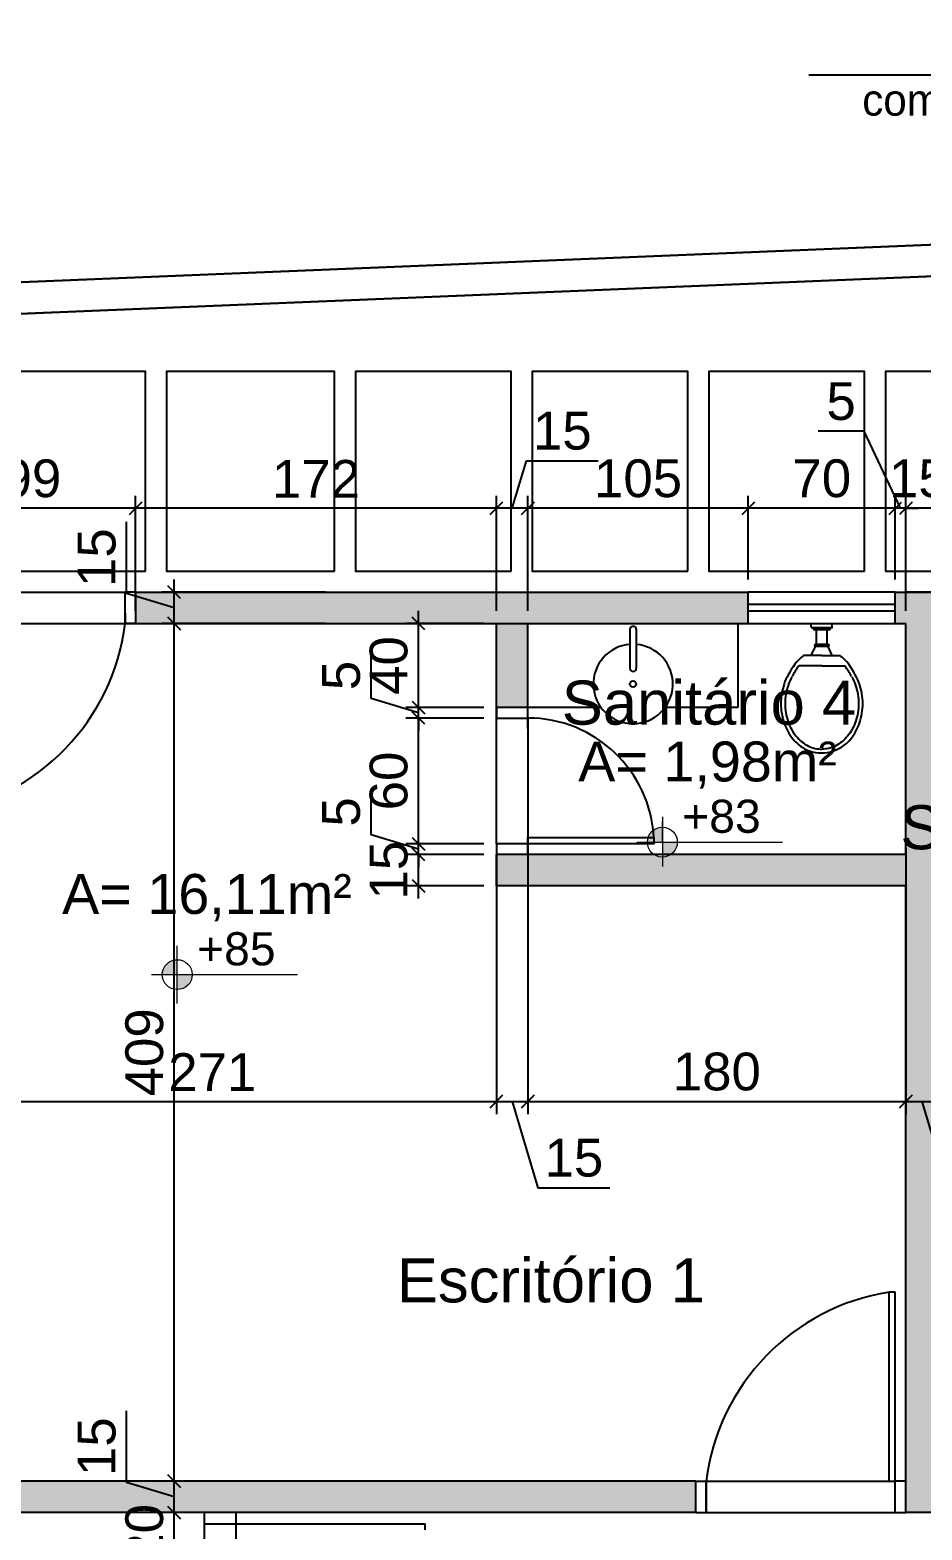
# Model space of a CAD drawing. Extents: x -165 to 197, y 154 to 653.
# Drawn here: x 108.29 to 112.54, y 461.14 to 468.29 of the extents above; entities that cross this region are included whole.
import ezdxf
from ezdxf.enums import TextEntityAlignment as Align

# ---------------------------------------------------------------- set-up
doc = ezdxf.new("R2010")
doc.units = 0
doc.header["$MEASUREMENT"] = 0
doc.header["$PDMODE"] = 3
doc.header["$PDSIZE"] = 0.1
doc.layers.get('0').update_dxf_attribs({"linetype": 'CONTINUOUS'})
doc.layers.get('DEFPOINTS').update_dxf_attribs({"linetype": 'CONTINUOUS'})
for name, color, linetype, lineweight in [('AIT-PAREDE', 4, 'CONTINUOUS', 30), ('construir', 1, 'CONTINUOUS', 25), ('COTA de NIVEL', 12, 'CONTINUOUS', 20), ('FININHA', 251, 'CONTINUOUS', 25), ('TEXTO-190', 190, 'CONTINUOUS', 20)]:
    doc.layers.add(name, color=color, linetype=linetype, lineweight=lineweight)
for name, color, linetype in [('COTA MODIF', 172, 'CONTINUOUS'), ('TELHAS', 1, 'CONTINUOUS'), ('TEXTO', 190, 'CONTINUOUS'), ('TXT-LAYOUT', 192, 'CONTINUOUS')]:
    doc.layers.add(name, color=color, linetype=linetype)
doc.styles.add('ARIAL', font='ARIAL.TTF', dxfattribs={"height": 0.18})
doc.styles.add('cota25', font='ARIAL.TTF', dxfattribs={"height": 0.06})
doc.styles.add('PLANTA', font='stylu.ttf', dxfattribs={"height": 0.22})
doc.dimstyles.new('Copy of ISO-25', dxfattribs={"dimtxt": 0.18, "dimasz": 0.06, "dimexe": 0.06, "dimexo": 0.06, "dimgap": 0.05, "dimtad": 1, "dimdec": 0, "dimlfac": 100, "dimdsep": 46, "dimtxsty": 'ARIAL', "dimblk1": 'OBLIQUE', "dimblk2": 'OBLIQUE', "dimsah": 1, "dimcen": 2.5, "dimdle": 0.06, "dimclrd": 256, "dimclre": 256, "dimclrt": 256, "dimadec": 0, "dimazin": 0, "dimtfac": 1, "dimtdec": 0, "dimtmove": 1, "dimatfit": 3, "dimldrblk": 'OBLIQUE', "dimfxl": 0, "dimtolj": 1, "dimtzin": 0, "dimlwd": -1, "dimlwe": -1, "dimarcsym": 0})

# ---------------------------------------------------------------- blocks, each defined once
blk = doc.blocks.new('_OBLIQUE')
at = {"color": 0, "linetype": 'ByBlock'}
blk.add_line((-0.5, -0.5), (0.5, 0.5), dxfattribs=at)
blk = doc.blocks.new('*D382')
at = {"layer": 'COTA MODIF'}
for p, q in [((110.5095, 464.393), (110.5095, 463.1253)), ((107.7438, 463.1853), (110.5695, 463.1853))]:
    blk.add_line(p, q, dxfattribs=at)
at = {"layer": 'DEFPOINTS', "color": 0}
for p in [(110.5095, 464.453), (107.8038, 463.1853), (110.5095, 463.1853)]:
    blk.add_point(p, dxfattribs=at)
at = {"layer": 'COTA MODIF', "xscale": 0.06, "yscale": 0.06, "zscale": 0.06, "rotation": 180}
blk.add_blockref('_OBLIQUE', (107.8038, 463.1853), dxfattribs=at)
at = {"layer": 'COTA MODIF', "xscale": 0.06, "yscale": 0.06, "zscale": 0.06}
blk.add_blockref('_OBLIQUE', (110.5095, 463.1853), dxfattribs=at)
at = {"layer": 'COTA MODIF', "insert": (109.1566, 463.3257), "char_height": 0.18, "attachment_point": 5, "style": 'ARIAL'}
blk.add_mtext('\\A1;271', dxfattribs=at)
blk = doc.blocks.new('*D383')
at = {"layer": 'COTA MODIF'}
for p, q in [((110.6595, 464.543), (110.6595, 463.1253)), ((110.5095, 464.393), (110.5095, 463.1253)), ((110.4495, 463.1853), (110.7195, 463.1853)), ((110.5845, 463.1853), (110.7077, 462.7746)), ((110.7077, 462.7746), (111.05, 462.7746))]:
    blk.add_line(p, q, dxfattribs=at)
at = {"layer": 'DEFPOINTS', "color": 0}
for p in [(110.6595, 464.603), (110.5095, 464.453), (110.6595, 463.1853)]:
    blk.add_point(p, dxfattribs=at)
at = {"layer": 'COTA MODIF', "xscale": 0.06, "yscale": 0.06, "zscale": 0.06, "rotation": 180}
blk.add_blockref('_OBLIQUE', (110.5095, 463.1853), dxfattribs=at)
at = {"layer": 'COTA MODIF', "xscale": 0.06, "yscale": 0.06, "zscale": 0.06}
blk.add_blockref('_OBLIQUE', (110.6595, 463.1853), dxfattribs=at)
at = {"layer": 'COTA MODIF', "insert": (110.8789, 462.9165), "char_height": 0.18, "attachment_point": 5, "style": 'ARIAL'}
blk.add_mtext('\\A1;15', dxfattribs=at)
blk = doc.blocks.new('*D384')
at = {"layer": 'COTA MODIF'}
for p, q in [((110.6595, 464.543), (110.6595, 463.1253)), ((112.4595, 464.393), (112.4595, 463.1253)), ((110.5995, 463.1853), (112.5195, 463.1853))]:
    blk.add_line(p, q, dxfattribs=at)
at = {"layer": 'DEFPOINTS', "color": 0}
for p in [(110.6595, 464.603), (112.4595, 464.453), (112.4595, 463.1853)]:
    blk.add_point(p, dxfattribs=at)
at = {"layer": 'COTA MODIF', "xscale": 0.06, "yscale": 0.06, "zscale": 0.06, "rotation": 180}
blk.add_blockref('_OBLIQUE', (110.6595, 463.1853), dxfattribs=at)
at = {"layer": 'COTA MODIF', "xscale": 0.06, "yscale": 0.06, "zscale": 0.06}
blk.add_blockref('_OBLIQUE', (112.4595, 463.1853), dxfattribs=at)
at = {"layer": 'COTA MODIF', "insert": (111.5595, 463.3272), "char_height": 0.18, "attachment_point": 5, "style": 'ARIAL'}
blk.add_mtext('\\A1;180', dxfattribs=at)
blk = doc.blocks.new('*D385')
at = {"layer": 'COTA MODIF'}
for p, q in [((112.4595, 464.393), (112.4595, 463.1253)), ((112.6137, 463.743), (112.6137, 463.1253)), ((112.3995, 463.1853), (112.6737, 463.1853)), ((112.5366, 463.1853), (112.6598, 462.7746)), ((112.6598, 462.7746), (113.0021, 462.7746))]:
    blk.add_line(p, q, dxfattribs=at)
at = {"layer": 'DEFPOINTS', "color": 0}
for p in [(112.4595, 464.453), (112.6137, 463.803), (112.6137, 463.1853)]:
    blk.add_point(p, dxfattribs=at)
at = {"layer": 'COTA MODIF', "xscale": 0.06, "yscale": 0.06, "zscale": 0.06, "rotation": 180}
blk.add_blockref('_OBLIQUE', (112.4595, 463.1853), dxfattribs=at)
at = {"layer": 'COTA MODIF', "xscale": 0.06, "yscale": 0.06, "zscale": 0.06}
blk.add_blockref('_OBLIQUE', (112.6137, 463.1853), dxfattribs=at)
at = {"layer": 'COTA MODIF', "insert": (112.8309, 462.9165), "char_height": 0.18, "attachment_point": 5, "style": 'ARIAL'}
blk.add_mtext('\\A1;15', dxfattribs=at)
blk = doc.blocks.new('*D432')
at = {"layer": 'COTA MODIF'}
for p, q in [((108.9757, 460.9695), (108.9757, 461.2868)), ((109.3642, 461.2268), (108.9157, 461.2268)), ((109.0601, 461.0295), (108.9157, 461.0295))]:
    blk.add_line(p, q, dxfattribs=at)
at = {"layer": 'DEFPOINTS', "color": 0}
for p in [(108.9757, 461.2268), (109.4242, 461.2268), (109.1201, 461.0295)]:
    blk.add_point(p, dxfattribs=at)
at = {"layer": 'COTA MODIF', "xscale": 0.06, "yscale": 0.06, "zscale": 0.06}
for p, rotation in [((108.9757, 461.2268), 90), ((108.9757, 461.0295), 270)]:
    blk.add_blockref('_OBLIQUE', p, dxfattribs=dict(at, rotation=rotation))
at = {"layer": 'COTA MODIF', "insert": (108.8338, 461.1281), "char_height": 0.18, "attachment_point": 5, "rotation": 90, "style": 'ARIAL'}
blk.add_mtext('\\A1;20', dxfattribs=at)
blk = doc.blocks.new('*D433')
at = {"layer": 'COTA MODIF'}
for p, q in [((108.7488, 461.37), (108.7488, 461.7122)), ((108.9757, 461.1668), (108.9757, 461.437)), ((108.9757, 461.3019), (108.7488, 461.37)), ((109.3642, 461.377), (108.9157, 461.377)), ((109.3642, 461.2268), (108.9157, 461.2268))]:
    blk.add_line(p, q, dxfattribs=at)
at = {"layer": 'DEFPOINTS', "color": 0}
for p in [(108.9757, 461.377), (109.4242, 461.377), (109.4242, 461.2268)]:
    blk.add_point(p, dxfattribs=at)
at = {"layer": 'COTA MODIF', "xscale": 0.06, "yscale": 0.06, "zscale": 0.06}
for p, rotation in [((108.9757, 461.377), 90), ((108.9757, 461.2268), 270)]:
    blk.add_blockref('_OBLIQUE', p, dxfattribs=dict(at, rotation=rotation))
at = {"layer": 'COTA MODIF', "insert": (108.6069, 461.5411), "char_height": 0.18, "attachment_point": 5, "rotation": 90, "style": 'ARIAL'}
blk.add_mtext('\\A1;15', dxfattribs=at)
blk = doc.blocks.new('*D434')
at = {"layer": 'COTA MODIF'}
for p, q in [((108.9757, 461.317), (108.9757, 465.5225)), ((109.6966, 465.4625), (108.9157, 465.4625)), ((109.3642, 461.377), (108.9157, 461.377))]:
    blk.add_line(p, q, dxfattribs=at)
at = {"layer": 'DEFPOINTS', "color": 0}
for p in [(108.9757, 465.4625), (109.7566, 465.4625), (109.4242, 461.377)]:
    blk.add_point(p, dxfattribs=at)
at = {"layer": 'COTA MODIF', "xscale": 0.06, "yscale": 0.06, "zscale": 0.06}
for p, rotation in [((108.9757, 465.4625), 90), ((108.9757, 461.377), 270)]:
    blk.add_blockref('_OBLIQUE', p, dxfattribs=dict(at, rotation=rotation))
at = {"layer": 'COTA MODIF', "insert": (108.8338, 463.4197), "char_height": 0.18, "attachment_point": 5, "rotation": 90, "style": 'ARIAL'}
blk.add_mtext('\\A1;409', dxfattribs=at)
blk = doc.blocks.new('*D435')
at = {"layer": 'COTA MODIF'}
for p, q in [((108.7488, 465.6055), (108.7488, 465.9478)), ((108.9757, 465.4025), (108.9757, 465.6725)), ((108.9757, 465.5375), (108.7488, 465.6055)), ((109.6966, 465.6125), (108.9157, 465.6125)), ((109.6966, 465.4625), (108.9157, 465.4625))]:
    blk.add_line(p, q, dxfattribs=at)
at = {"layer": 'DEFPOINTS', "color": 0}
for p in [(108.9757, 465.6125), (109.7566, 465.6125), (109.7566, 465.4625)]:
    blk.add_point(p, dxfattribs=at)
at = {"layer": 'COTA MODIF', "xscale": 0.06, "yscale": 0.06, "zscale": 0.06}
for p, rotation in [((108.9757, 465.6125), 90), ((108.9757, 465.4625), 270)]:
    blk.add_blockref('_OBLIQUE', p, dxfattribs=dict(at, rotation=rotation))
at = {"layer": 'COTA MODIF', "insert": (108.6069, 465.7766), "char_height": 0.18, "attachment_point": 5, "rotation": 90, "style": 'ARIAL'}
blk.add_mtext('\\A1;15', dxfattribs=at)
blk = doc.blocks.new('*D436')
at = {"layer": 'COTA MODIF'}
for p, q in [((110.1392, 464.1525), (110.1392, 464.4225)), ((110.4495, 464.3625), (110.0792, 464.3625)), ((110.4495, 464.2125), (110.0792, 464.2125))]:
    blk.add_line(p, q, dxfattribs=at)
at = {"layer": 'DEFPOINTS', "color": 0}
for p in [(110.1392, 464.3625), (110.5095, 464.3625), (110.5095, 464.2125)]:
    blk.add_point(p, dxfattribs=at)
at = {"layer": 'COTA MODIF', "xscale": 0.06, "yscale": 0.06, "zscale": 0.06}
for p, rotation in [((110.1392, 464.3625), 90), ((110.1392, 464.2125), 270)]:
    blk.add_blockref('_OBLIQUE', p, dxfattribs=dict(at, rotation=rotation))
at = {"layer": 'COTA MODIF', "insert": (109.9973, 464.2875), "char_height": 0.18, "attachment_point": 5, "rotation": 90, "style": 'ARIAL'}
blk.add_mtext('\\A1;15', dxfattribs=at)
blk = doc.blocks.new('*D437')
at = {"layer": 'COTA MODIF'}
for p, q in [((109.9127, 464.4554), (109.9127, 464.6748)), ((110.1392, 464.3875), (109.9127, 464.4554)), ((110.1392, 464.4125), (110.1392, 464.4725)), ((110.4495, 464.4125), (110.0792, 464.4125)), ((110.4495, 464.3625), (110.0792, 464.3625)), ((110.1392, 464.3625), (110.1392, 464.4125)), ((110.1392, 464.3625), (110.1392, 464.4125)), ((110.1392, 464.3625), (110.1392, 464.3025))]:
    blk.add_line(p, q, dxfattribs=at)
at = {"layer": 'DEFPOINTS', "color": 0}
for p in [(110.1392, 464.4125), (110.5095, 464.4125), (110.5095, 464.3625)]:
    blk.add_point(p, dxfattribs=at)
at = {"layer": 'COTA MODIF', "xscale": 0.06, "yscale": 0.06, "zscale": 0.06}
for p, rotation in [((110.1392, 464.4125), 270), ((110.1392, 464.3625), 90)]:
    blk.add_blockref('_OBLIQUE', p, dxfattribs=dict(at, rotation=rotation))
at = {"layer": 'COTA MODIF', "insert": (109.7712, 464.5651), "char_height": 0.18, "attachment_point": 5, "rotation": 90, "style": 'ARIAL'}
blk.add_mtext('\\A1;5', dxfattribs=at)
blk = doc.blocks.new('*D438')
at = {"layer": 'COTA MODIF'}
for p, q in [((110.1392, 464.3525), (110.1392, 465.0725)), ((110.4495, 465.0125), (110.0792, 465.0125)), ((110.4495, 464.4125), (110.0792, 464.4125))]:
    blk.add_line(p, q, dxfattribs=at)
at = {"layer": 'DEFPOINTS', "color": 0}
for p in [(110.1392, 465.0125), (110.5095, 465.0125), (110.5095, 464.4125)]:
    blk.add_point(p, dxfattribs=at)
at = {"layer": 'COTA MODIF', "xscale": 0.06, "yscale": 0.06, "zscale": 0.06}
for p, rotation in [((110.1392, 465.0125), 90), ((110.1392, 464.4125), 270)]:
    blk.add_blockref('_OBLIQUE', p, dxfattribs=dict(at, rotation=rotation))
at = {"layer": 'COTA MODIF', "insert": (109.9973, 464.7125), "char_height": 0.18, "attachment_point": 5, "rotation": 90, "style": 'ARIAL'}
blk.add_mtext('\\A1;60', dxfattribs=at)
blk = doc.blocks.new('*D439')
at = {"layer": 'COTA MODIF'}
for p, q in [((109.9127, 465.1054), (109.9127, 465.3248)), ((110.1392, 465.0375), (109.9127, 465.1054)), ((110.4495, 465.0625), (110.0792, 465.0625)), ((110.1392, 465.0625), (110.1392, 465.1225)), ((110.1392, 465.0125), (110.1392, 465.0625)), ((110.1392, 465.0125), (110.1392, 465.0625)), ((110.4495, 465.0125), (110.0792, 465.0125)), ((110.1392, 465.0125), (110.1392, 464.9525))]:
    blk.add_line(p, q, dxfattribs=at)
at = {"layer": 'DEFPOINTS', "color": 0}
for p in [(110.1392, 465.0625), (110.5095, 465.0625), (110.5095, 465.0125)]:
    blk.add_point(p, dxfattribs=at)
at = {"layer": 'COTA MODIF', "xscale": 0.06, "yscale": 0.06, "zscale": 0.06}
for p, rotation in [((110.1392, 465.0625), 270), ((110.1392, 465.0125), 90)]:
    blk.add_blockref('_OBLIQUE', p, dxfattribs=dict(at, rotation=rotation))
at = {"layer": 'COTA MODIF', "insert": (109.7712, 465.2151), "char_height": 0.18, "attachment_point": 5, "rotation": 90, "style": 'ARIAL'}
blk.add_mtext('\\A1;5', dxfattribs=at)
blk = doc.blocks.new('*D440')
at = {"layer": 'COTA MODIF'}
for p, q in [((110.1392, 465.0025), (110.1392, 465.5225)), ((110.4495, 465.4625), (110.0792, 465.4625)), ((110.4495, 465.0625), (110.0792, 465.0625))]:
    blk.add_line(p, q, dxfattribs=at)
at = {"layer": 'DEFPOINTS', "color": 0}
for p in [(110.1392, 465.4625), (110.5095, 465.4625), (110.5095, 465.0625)]:
    blk.add_point(p, dxfattribs=at)
at = {"layer": 'COTA MODIF', "xscale": 0.06, "yscale": 0.06, "zscale": 0.06}
for p, rotation in [((110.1392, 465.4625), 90), ((110.1392, 465.0625), 270)]:
    blk.add_blockref('_OBLIQUE', p, dxfattribs=dict(at, rotation=rotation))
at = {"layer": 'COTA MODIF', "insert": (109.9973, 465.2625), "char_height": 0.18, "attachment_point": 5, "rotation": 90, "style": 'ARIAL'}
blk.add_mtext('\\A1;40', dxfattribs=at)
blk = doc.blocks.new('*D473')
at = {"layer": 'COTA MODIF'}
for p, q in [((112.4595, 465.5225), (112.4595, 466.0714)), ((112.6137, 465.4225), (112.6137, 466.0714)), ((112.6737, 466.0114), (112.3995, 466.0114))]:
    blk.add_line(p, q, dxfattribs=at)
at = {"layer": 'DEFPOINTS', "color": 0}
for p in [(112.4595, 466.0114), (112.4595, 465.4625), (112.6137, 465.3625)]:
    blk.add_point(p, dxfattribs=at)
at = {"layer": 'COTA MODIF', "xscale": 0.06, "yscale": 0.06, "zscale": 0.06, "rotation": 180}
blk.add_blockref('_OBLIQUE', (112.4595, 466.0114), dxfattribs=at)
at = {"layer": 'COTA MODIF', "xscale": 0.06, "yscale": 0.06, "zscale": 0.06}
blk.add_blockref('_OBLIQUE', (112.6137, 466.0114), dxfattribs=at)
at = {"layer": 'COTA MODIF', "insert": (112.5195, 466.1533), "char_height": 0.18, "attachment_point": 5, "style": 'ARIAL'}
blk.add_mtext('\\A1;15', dxfattribs=at)
blk = doc.blocks.new('*D474')
at = {"layer": 'COTA MODIF'}
for p, q in [((112.2612, 466.3794), (112.0418, 466.3794)), ((112.4345, 466.0114), (112.2612, 466.3794)), ((112.4095, 465.6725), (112.4095, 466.0714)), ((112.4595, 465.5225), (112.4595, 466.0714)), ((112.4095, 466.0114), (112.3495, 466.0114)), ((112.4595, 466.0114), (112.4095, 466.0114)), ((112.4595, 466.0114), (112.4095, 466.0114)), ((112.4595, 466.0114), (112.5195, 466.0114))]:
    blk.add_line(p, q, dxfattribs=at)
at = {"layer": 'DEFPOINTS', "color": 0}
for p in [(112.4095, 466.0114), (112.4095, 465.6125), (112.4595, 465.4625)]:
    blk.add_point(p, dxfattribs=at)
at = {"layer": 'COTA MODIF', "xscale": 0.06, "yscale": 0.06, "zscale": 0.06}
blk.add_blockref('_OBLIQUE', (112.4095, 466.0114), dxfattribs=at)
at = {"layer": 'COTA MODIF', "xscale": 0.06, "yscale": 0.06, "zscale": 0.06, "rotation": 180}
blk.add_blockref('_OBLIQUE', (112.4595, 466.0114), dxfattribs=at)
at = {"layer": 'COTA MODIF', "insert": (112.1515, 466.521), "char_height": 0.18, "attachment_point": 5, "style": 'ARIAL'}
blk.add_mtext('\\A1;5', dxfattribs=at)
blk = doc.blocks.new('*D475')
at = {"layer": 'COTA MODIF'}
for p, q in [((111.7095, 465.6725), (111.7095, 466.0714)), ((112.4095, 465.6725), (112.4095, 466.0714)), ((112.4695, 466.0114), (111.6495, 466.0114))]:
    blk.add_line(p, q, dxfattribs=at)
at = {"layer": 'DEFPOINTS', "color": 0}
for p in [(111.7095, 466.0114), (111.7095, 465.6125), (112.4095, 465.6125)]:
    blk.add_point(p, dxfattribs=at)
at = {"layer": 'COTA MODIF', "xscale": 0.06, "yscale": 0.06, "zscale": 0.06, "rotation": 180}
blk.add_blockref('_OBLIQUE', (111.7095, 466.0114), dxfattribs=at)
at = {"layer": 'COTA MODIF', "xscale": 0.06, "yscale": 0.06, "zscale": 0.06}
blk.add_blockref('_OBLIQUE', (112.4095, 466.0114), dxfattribs=at)
at = {"layer": 'COTA MODIF', "insert": (112.0595, 466.1533), "char_height": 0.18, "attachment_point": 5, "style": 'ARIAL'}
blk.add_mtext('\\A1;70', dxfattribs=at)
blk = doc.blocks.new('*D476')
at = {"layer": 'COTA MODIF'}
for p, q in [((110.6595, 465.5225), (110.6595, 466.0714)), ((111.7095, 465.6725), (111.7095, 466.0714)), ((111.7695, 466.0114), (110.5995, 466.0114))]:
    blk.add_line(p, q, dxfattribs=at)
at = {"layer": 'DEFPOINTS', "color": 0}
for p in [(110.6595, 466.0114), (111.7095, 465.6125), (110.6595, 465.4625)]:
    blk.add_point(p, dxfattribs=at)
at = {"layer": 'COTA MODIF', "xscale": 0.06, "yscale": 0.06, "zscale": 0.06, "rotation": 180}
blk.add_blockref('_OBLIQUE', (110.6595, 466.0114), dxfattribs=at)
at = {"layer": 'COTA MODIF', "xscale": 0.06, "yscale": 0.06, "zscale": 0.06}
blk.add_blockref('_OBLIQUE', (111.7095, 466.0114), dxfattribs=at)
at = {"layer": 'COTA MODIF', "insert": (111.1845, 466.1533), "char_height": 0.18, "attachment_point": 5, "style": 'ARIAL'}
blk.add_mtext('\\A1;105', dxfattribs=at)
blk = doc.blocks.new('*D477')
at = {"layer": 'COTA MODIF'}
for p, q in [((110.5845, 466.0114), (110.6526, 466.2383)), ((110.6526, 466.2383), (110.9948, 466.2383)), ((110.5095, 465.5225), (110.5095, 466.0714)), ((110.6595, 465.5225), (110.6595, 466.0714)), ((110.7195, 466.0114), (110.4495, 466.0114))]:
    blk.add_line(p, q, dxfattribs=at)
at = {"layer": 'DEFPOINTS', "color": 0}
for p in [(110.5095, 466.0114), (110.5095, 465.4625), (110.6595, 465.4625)]:
    blk.add_point(p, dxfattribs=at)
at = {"layer": 'COTA MODIF', "xscale": 0.06, "yscale": 0.06, "zscale": 0.06, "rotation": 180}
blk.add_blockref('_OBLIQUE', (110.5095, 466.0114), dxfattribs=at)
at = {"layer": 'COTA MODIF', "xscale": 0.06, "yscale": 0.06, "zscale": 0.06}
blk.add_blockref('_OBLIQUE', (110.6595, 466.0114), dxfattribs=at)
at = {"layer": 'COTA MODIF', "insert": (110.8237, 466.3802), "char_height": 0.18, "attachment_point": 5, "style": 'ARIAL'}
blk.add_mtext('\\A1;15', dxfattribs=at)
blk = doc.blocks.new('*D478')
at = {"layer": 'COTA MODIF'}
for p, q in [((108.7917, 465.5225), (108.7917, 466.0714)), ((110.5095, 465.5225), (110.5095, 466.0714)), ((110.5695, 466.0114), (108.7317, 466.0114))]:
    blk.add_line(p, q, dxfattribs=at)
at = {"layer": 'DEFPOINTS', "color": 0}
for p in [(108.7917, 466.0114), (108.7917, 465.4625), (110.5095, 465.4625)]:
    blk.add_point(p, dxfattribs=at)
at = {"layer": 'COTA MODIF', "xscale": 0.06, "yscale": 0.06, "zscale": 0.06, "rotation": 180}
blk.add_blockref('_OBLIQUE', (108.7917, 466.0114), dxfattribs=at)
at = {"layer": 'COTA MODIF', "xscale": 0.06, "yscale": 0.06, "zscale": 0.06}
blk.add_blockref('_OBLIQUE', (110.5095, 466.0114), dxfattribs=at)
at = {"layer": 'COTA MODIF', "insert": (109.6506, 466.1517), "char_height": 0.18, "attachment_point": 5, "style": 'ARIAL'}
blk.add_mtext('\\A1;172', dxfattribs=at)
blk = doc.blocks.new('*D479')
at = {"layer": 'COTA MODIF'}
for p, q in [((107.8038, 465.5225), (107.8038, 466.0714)), ((108.7917, 465.5225), (108.7917, 466.0714)), ((108.8517, 466.0114), (107.7438, 466.0114))]:
    blk.add_line(p, q, dxfattribs=at)
at = {"layer": 'DEFPOINTS', "color": 0}
for p in [(107.8038, 466.0114), (107.8038, 465.4625), (108.7917, 465.4625)]:
    blk.add_point(p, dxfattribs=at)
at = {"layer": 'COTA MODIF', "xscale": 0.06, "yscale": 0.06, "zscale": 0.06, "rotation": 180}
blk.add_blockref('_OBLIQUE', (107.8038, 466.0114), dxfattribs=at)
at = {"layer": 'COTA MODIF', "xscale": 0.06, "yscale": 0.06, "zscale": 0.06}
blk.add_blockref('_OBLIQUE', (108.7917, 466.0114), dxfattribs=at)
at = {"layer": 'COTA MODIF', "insert": (108.2978, 466.1533), "char_height": 0.18, "attachment_point": 5, "style": 'ARIAL'}
blk.add_mtext('\\A1;99', dxfattribs=at)

msp = doc.modelspace()

# ---------------------------------------------------------------- hatches: boundary and pattern name
at = {"layer": 'construir'}
h = msp.add_hatch(color=256, dxfattribs=at)
h.paths.add_polyline_path([(110.6595, 465.0625), (110.6595, 465.4625), (110.5095, 465.4625), (110.5095, 465.0625)])
h.paths.add_polyline_path([(111.7095, 465.4625), (111.7095, 465.6125), (108.7917, 465.6125), (108.7917, 465.4625)])
msp.add_hatch(color=256, dxfattribs=at).paths.add_polyline_path([(113.8637, 463.4125), (113.8637, 464.2625), (113.8637, 464.6625), (113.7137, 464.6625), (113.7137, 463.5625), (112.6137, 463.5625), (112.6137, 465.3625), (112.7637, 465.3625), (112.7637, 465.6125), (112.4637, 465.6125), (112.4095, 465.6125), (112.4095, 465.4625), (112.4595, 465.4625), (112.4595, 464.3625), (111.3406, 464.3625, -0.15195), (111.3001, 464.3499, -0.15195), (111.2597, 464.3625), (110.5095, 464.3625), (110.5095, 464.2125), (112.4595, 464.2125), (112.4595, 461.227), (113.6596, 461.2271), (115.2454, 461.2271), (115.2454, 461.3771), (112.6137, 461.377), (112.6137, 463.4125)])
at = {"layer": 'COTA de NIVEL', "linetype": 'Continuous'}
h = msp.add_hatch(color=256, dxfattribs=at)
h.paths.add_polyline_path([(111.3001, 464.4212), (111.3001, 464.4925, 0.414214), (111.2288, 464.4212)])
h.paths.add_polyline_path([(111.3001, 464.4212), (111.3001, 464.3499, 0.414214), (111.3715, 464.4212)])
h = msp.add_hatch(color=256, dxfattribs=at)
h.paths.add_polyline_path([(108.99, 463.7899), (108.99, 463.8612, 0.414214), (108.9187, 463.7899)])
h.paths.add_polyline_path([(108.99, 463.7899), (108.99, 463.7186, 0.414214), (109.0613, 463.7899)])
at = {"layer": 'TELHAS'}
msp.add_hatch(color=256, dxfattribs=at).paths.add_polyline_path([(111.4595, 461.377), (111.4595, 461.377), (111.4595, 461.377), (107.8038, 461.377), (107.8038, 464.3625), (107.8038, 464.4125), (107.6537, 464.4125), (107.6537, 464.3625), (107.6538, 464.3625), (107.6538, 461.2268), (109.4242, 461.2268), (111.4595, 461.2268)])

# ---------------------------------------------------------------- linework, layer by layer
at = {"layer": 'AIT-PAREDE'}
for points in [[(95.4297, 466.5614), (135.0797, 468.1928)], [(95.4297, 466.5614), (135.0797, 468.1928)], [(95.4297, 466.4113), (134.9297, 468.0365), (134.9297, 461.4842)]]:
    msp.add_lwpolyline(points, dxfattribs=at)
at = {"layer": 'construir'}
for p, q in [((107.8417, 465.6125), (108.7417, 465.6125)), ((108.7417, 465.4625), (108.7417, 465.6125)), ((108.7917, 465.6125), (108.7417, 465.6125)), ((108.7917, 465.6125), (111.7095, 465.6125)), ((108.7917, 465.6125), (108.7917, 465.4625)), ((111.7095, 465.4625), (111.7095, 465.6125)), ((112.4095, 465.6125), (111.7095, 465.6125)), ((112.4095, 465.6125), (112.7637, 465.6125)), ((112.4095, 465.4625), (112.4095, 465.6125)), ((112.7637, 465.6125), (112.4637, 465.6125)), ((108.7417, 465.5125), (108.7417, 465.4625)), ((108.7917, 465.5125), (108.7917, 465.4625)), ((112.4095, 465.5525), (111.7095, 465.5525)), ((111.7095, 465.5225), (112.4095, 465.5225)), ((107.8038, 465.4625), (111.7095, 465.4625)), ((108.7917, 465.4625), (108.7417, 465.4625)), ((110.5095, 464.9375), (110.5095, 465.4625)), ((110.6595, 464.9625), (110.6595, 465.4625)), ((111.1458, 465.4339), (111.1459, 465.2492)), ((111.1758, 465.4357), (111.1759, 465.2492)), ((111.7095, 465.4625), (112.4095, 465.4625)), ((112.0095, 465.4625), (112.1095, 465.4625)), ((112.0095, 465.4475), (112.0095, 465.4625)), ((112.1045, 465.4425), (112.0145, 465.4425)), ((112.0195, 465.4375), (112.0195, 465.4425)), ((112.0195, 465.4375), (112.0195, 465.4425)), ((112.0945, 465.4325), (112.0245, 465.4325)), ((112.0345, 465.3627), (112.0345, 465.4325)), ((112.0845, 465.3627), (112.0845, 465.4325)), ((112.0995, 465.4375), (112.0995, 465.4425)), ((112.1095, 465.4475), (112.1095, 465.4625)), ((112.4095, 465.4625), (112.4595, 465.4625)), ((112.4595, 464.3625), (112.4595, 465.4625)), ((111.6595, 465.3625), (111.6595, 465.0925)), ((112.0095, 465.3104), (112.0295, 465.3527)), ((112.0895, 465.3627), (112.0295, 465.3627)), ((112.0895, 465.3527), (112.0295, 465.3527)), ((112.1095, 465.3104), (112.0895, 465.3527)), ((112.0595, 465.3104), (111.9731, 465.3104)), ((112.0595, 465.3104), (112.1459, 465.3104)), ((112.0595, 465.2604), (111.9506, 465.2604)), ((112.0595, 465.2604), (112.1684, 465.2604)), ((110.5095, 465.0625), (110.5095, 465.0125)), ((110.6595, 465.0625), (110.5095, 465.0625)), ((110.6595, 465.0125), (110.6595, 465.0625)), ((111.0082, 465.0623), (110.6595, 465.0623)), ((111.6595, 465.0623), (111.3133, 465.0623)), ((110.5095, 465.0125), (110.6595, 465.0125)), ((110.5095, 464.4125), (110.5095, 465.0125)), ((110.6595, 465.0125), (110.6595, 464.4425)), ((110.6595, 464.3625), (110.6595, 464.4425)), ((110.6595, 464.4425), (110.6595, 464.3625)), ((110.5095, 464.4125), (110.5095, 464.3625)), ((110.6595, 464.4125), (110.5095, 464.4125)), ((112.4595, 464.3625), (110.5095, 464.3625)), ((110.5095, 464.2125), (110.5095, 464.3625)), ((111.7095, 464.3625), (110.6595, 464.3625)), ((112.4595, 464.2125), (110.5095, 464.2125)), ((112.4595, 461.2268), (112.4595, 464.2125)), ((112.3795, 461.377), (112.3795, 462.277)), ((112.4095, 462.277), (112.3795, 462.277)), ((112.4095, 461.227), (112.4095, 462.277)), ((112.3795, 461.377), (112.3795, 462.177)), ((112.4095, 461.2268), (112.4095, 462.177)), ((111.4595, 461.377), (107.8038, 461.377)), ((111.4595, 461.377), (111.5095, 461.377)), ((111.4595, 461.2268), (111.4595, 461.377)), ((111.5095, 461.2268), (111.5095, 461.377)), ((111.5095, 461.377), (111.5095, 461.2268)), ((111.515, 461.377), (111.5095, 461.377)), ((111.5095, 461.377), (112.3795, 461.377)), ((112.3795, 461.377), (112.4095, 461.377)), ((112.4595, 461.377), (112.4095, 461.377)), ((109.4242, 461.2268), (107.6538, 461.2268)), ((109.1201, 460.0268), (109.1201, 461.2321)), ((109.2701, 460.0268), (109.2701, 461.2268)), ((111.4595, 461.2268), (109.4242, 461.2268)), ((111.4595, 461.2268), (111.5095, 461.2268)), ((111.4595, 461.2268), (112.4595, 461.2268)), ((111.558, 461.227), (111.608, 461.227)), ((113.6596, 461.2271), (112.4595, 461.227)), ((109.1207, 461.1742), (110.1707, 461.1742)), ((109.2701, 461.1642), (109.2701, 461.1942)), ((110.1707, 461.1442), (110.1707, 461.1742))]:
    msp.add_line(p, q, dxfattribs=at)
msp.add_lwpolyline([(111.6595, 465.4625), (111.6595, 465.0623)], dxfattribs=at)
for points in [[(111.9172, 465.2081, 0.050424), (111.8988, 465.1678, 0.082137), (111.8845, 465.0814, 0.082137), (111.8988, 464.995, 0.090148), (111.9371, 464.9261, 0.104406), (111.9959, 464.879, 0.117345), (112.0595, 464.8639, 0.117345)], [(112.2018, 465.2081, -0.050424), (112.2202, 465.1678, -0.082137), (112.2345, 465.0814, -0.082137), (112.2202, 464.995, -0.090148), (112.1819, 464.9261, -0.104406), (112.1231, 464.879, -0.117345), (112.0595, 464.8639, -0.117345)]]:
    msp.add_lwpolyline(points, format="xyb", dxfattribs=at)
msp.add_lwpolyline([(110.6595, 464.4425), (111.2595, 464.4425), (111.2595, 464.4125), (110.6595, 464.4125)], close=True, dxfattribs=at)
msp.add_circle((111.1607, 465.1745), 0.015, dxfattribs=at)
for centre, radius, start, end in [((107.7095, 465.5898), 1.0401, 278.97368, 352.96836), ((111.1609, 465.4339), 0.015, 359.96479, 179.96479), ((112.0145, 465.4475), 0.005, 180, 270), ((112.0145, 465.4475), 0.005, 180, 270), ((112.0245, 465.4375), 0.005, 180, 270), ((112.0245, 465.4375), 0.005, 180, 270), ((112.0945, 465.4375), 0.005, 270, 0), ((112.1045, 465.4475), 0.005, 270, 0), ((111.1607, 465.1745), 0.1893, 94.52345, 85.43256), ((112.0295, 465.3577), 0.005, 90, 270), ((112.0895, 465.3577), 0.005, 270, 90), ((112.1399, 465.1028), 0.2663, 128.79186, 154.31367), ((111.9791, 465.1028), 0.2663, 25.68633, 51.20814), ((111.1609, 465.2492), 0.015, 180.03521, 0.03521), ((112.1072, 465.097), 0.2401, 149.67119, 161.21778), ((112.1399, 465.1028), 0.2463, 140.2294, 154.31367), ((111.9791, 465.1028), 0.2463, 25.68633, 39.7706), ((112.0118, 465.097), 0.2401, 18.78222, 30.32881), ((112.0118, 465.097), 0.2401, 18.78222, 30.32881), ((112.153, 465.0814), 0.2885, 161.21778, 180), ((111.966, 465.0814), 0.2885, 360, 18.78222), ((112.153, 465.0814), 0.2885, 180, 198.78222), ((111.966, 465.0814), 0.2885, 341.21778, 360), ((110.6594, 464.4115), 0.6009, 2.95158, 89.98602), ((112.1072, 465.0658), 0.2401, 198.78222, 219.38701), ((112.0118, 465.0658), 0.2401, 320.61299, 341.21778), ((112.0781, 465.0419), 0.2025, 219.38701, 243.22883), ((112.0581, 465.0246), 0.1782, 246.47394, 321.42683), ((112.54, 461.2514), 1.0381, 98.89422, 173.04783)]:
    msp.add_arc(centre, radius, start, end, dxfattribs=at)
at = {"layer": 'COTA de NIVEL', "linetype": 'Continuous'}
for p, q in [((111.3001, 464.5415, -823.4677), (111.3001, 464.3043, -823.4677)), ((111.3001, 464.4212, -823.4677), (111.3001, 464.5224, -823.4677)), ((111.1782, 464.4212, -823.4677), (111.8729, 464.4212, -823.4677)), ((108.9874, 463.9266, -823.4677), (108.9874, 463.6532, -823.4677)), ((108.868, 463.7899, -823.4677), (109.5627, 463.7899, -823.4677))]:
    msp.add_line(p, q, dxfattribs=at)
for centre in [(111.3001, 464.4212, -823.4677), (108.99, 463.7899, -823.4677)]:
    msp.add_circle(centre, 0.0713, dxfattribs=at)
at = {"layer": 'FININHA'}
for points in [[(108.8384, 465.7125), (108.8384, 466.6631), (108.0384, 466.6631), (108.0384, 465.7125)], [(109.7384, 465.7125), (109.7384, 466.6631), (108.9384, 466.6631), (108.9384, 465.7125)], [(110.5797, 465.7125), (110.5797, 466.6631), (109.8384, 466.6631), (109.8384, 465.7125)], [(111.421, 465.7125), (111.421, 466.6631), (110.6797, 466.6631), (110.6797, 465.7125)], [(112.2623, 465.7125), (112.2623, 466.6631), (111.521, 466.6631), (111.521, 465.7125)], [(113.1035, 465.7125), (113.1035, 466.6631), (112.3623, 466.6631), (112.3623, 465.7125)]]:
    msp.add_lwpolyline(points, close=True, dxfattribs=at)
at = {"layer": 'TXT-LAYOUT'}
msp.add_line((111.9983, 468.0765), (114.0297, 468.0765), dxfattribs=at)

# ---------------------------------------------------------------- texts
at = {"layer": 'COTA de NIVEL', "linetype": 'Continuous', "style": 'ARIAL'}
for s, p in [('+83', (111.7684, 464.6234)), ('+85', (109.4582, 463.992))]:
    msp.add_text(s, height=0.1578, dxfattribs=at).set_placement(p, align=Align.TOP_RIGHT)
at = {"layer": 'TEXTO', "char_height": 0.19, "width": 8.597912, "attachment_point": 3, "style": 'ARIAL'}
for s, insert in [('{\\fArial|b0|i0|c238|p34;A= }1{\\fArial|b0|i0|c238|p34;,}98{\\fArial|b0|i0|c238|p34;m²}', (112.1311, 464.9005, -823.4677)), ('{\\fArial|b0|i0|c238|p34;A= 1}6{\\fArial|b0|i0|c238|p34;,}11{\\fArial|b0|i0|c238|p34;m²}', (109.8209, 464.2692, -823.4677))]:
    msp.add_mtext(s, dxfattribs=dict(at, insert=insert))
at = {"layer": 'TEXTO-190', "char_height": 0.21, "attachment_point": 9, "style": 'cota25'}
for s, insert in [('{\\fArial|b0|i0|c186|p34;Sanitário }4', (112.2233, 464.9778)), ('{\\fArial|b0|i0|c186|p34;Sanitário }5', (113.8359, 464.3841)), ('Escri{\\fArial|b0|i0|c162|p34;tório 1}', (111.5026, 462.2256))]:
    msp.add_mtext(s, dxfattribs=dict(at, insert=insert))
at = {"layer": 'TXT-LAYOUT', "insert": (113.8574, 468.0811), "char_height": 0.15, "attachment_point": 6, "style": 'PLANTA'}
msp.add_mtext('{\\fCentury Gothic|b0|i0|c0|p34;Parede Viva\\Pcom Samambaias}', dxfattribs=at)

# ---------------------------------------------------------------- dimensions: what is measured, and where the dimension line sits
at = {"layer": 'COTA MODIF'}
for base, p1, p2, picture, middle in [((112.4095, 466.0114), (112.4595, 465.4625), (112.4095, 465.6125), '*D474', (112.2112, 466.3794)), ((112.4595, 466.0114), (112.6137, 465.3625), (112.4595, 465.4625), '*D473', (112.5195, 466.0114))]:
    dim = msp.add_linear_dim(base=base, p1=p1, p2=p2, dimstyle='Copy of ISO-25', dxfattribs=at)
    dim.commit()
    dim.dimension.update_dxf_attribs({"geometry": picture, "text_midpoint": middle, "dimtype": 160})
for base, p1, p2, picture, middle in [((110.5095, 466.0114), (110.6595, 465.4625), (110.5095, 465.4625), '*D477', (110.7026, 466.3802)), ((107.8038, 466.0114), (108.7917, 465.4625), (107.8038, 465.4625), '*D479', (108.2978, 466.1533)), ((108.7917, 466.0114), (110.5095, 465.4625), (108.7917, 465.4625), '*D478', (109.6506, 466.1517)), ((110.6595, 466.0114), (111.7095, 465.6125), (110.6595, 465.4625), '*D476', (111.1845, 466.1533)), ((111.7095, 466.0114), (112.4095, 465.6125), (111.7095, 465.6125), '*D475', (112.0595, 466.1533)), ((110.6595, 463.1853), (110.5095, 464.453), (110.6595, 464.603), '*D383', (110.7577, 462.9165)), ((112.4595, 463.1853), (110.6595, 464.603), (112.4595, 464.453), '*D384', (111.5595, 463.3272)), ((110.5095, 463.1853), (107.8038, 463.1853), (110.5095, 464.453), '*D382', (109.1566, 463.3257)), ((112.6137, 463.1853), (112.4595, 464.453), (112.6137, 463.803), '*D385', (112.7098, 462.9165))]:
    dim = msp.add_linear_dim(base=base, p1=p1, p2=p2, dimstyle='Copy of ISO-25', dxfattribs=at)
    dim.commit()
    dim.dimension.update_dxf_attribs({"geometry": picture, "text_midpoint": middle})
for base, p1, p2, picture, middle in [((108.9757, 465.6125), (109.7566, 465.4625), (109.7566, 465.6125), '*D435', (108.6069, 465.6555)), ((108.9757, 465.4625), (109.4242, 461.377), (109.7566, 465.4625), '*D434', (108.8338, 463.4197)), ((110.1392, 465.4625), (110.5095, 465.0625), (110.5095, 465.4625), '*D440', (109.9973, 465.2625)), ((110.1392, 465.0625), (110.5095, 465.0125), (110.5095, 465.0625), '*D439', (109.7712, 465.1554)), ((110.1392, 465.0125), (110.5095, 464.4125), (110.5095, 465.0125), '*D438', (109.9973, 464.7125)), ((110.1392, 464.4125), (110.5095, 464.3625), (110.5095, 464.4125), '*D437', (109.7712, 464.5054)), ((108.9757, 461.377), (109.4242, 461.2268), (109.4242, 461.377), '*D433', (108.6069, 461.42))]:
    dim = msp.add_linear_dim(base=base, p1=p1, p2=p2, angle=90, dimstyle='Copy of ISO-25', dxfattribs=at)
    dim.commit()
    dim.dimension.update_dxf_attribs({"geometry": picture, "text_midpoint": middle})
for base, p1, p2, picture, middle in [((110.1392, 464.3625), (110.5095, 464.2125), (110.5095, 464.3625), '*D436', (110.1392, 464.2875)), ((108.9757, 461.2268), (109.1201, 461.0295), (109.4242, 461.2268), '*D432', (108.9757, 461.1281))]:
    dim = msp.add_linear_dim(base=base, p1=p1, p2=p2, angle=90, dimstyle='Copy of ISO-25', dxfattribs=at)
    dim.commit()
    dim.dimension.update_dxf_attribs({"geometry": picture, "text_midpoint": middle, "dimtype": 160})

doc.saveas('drawing.dxf')
